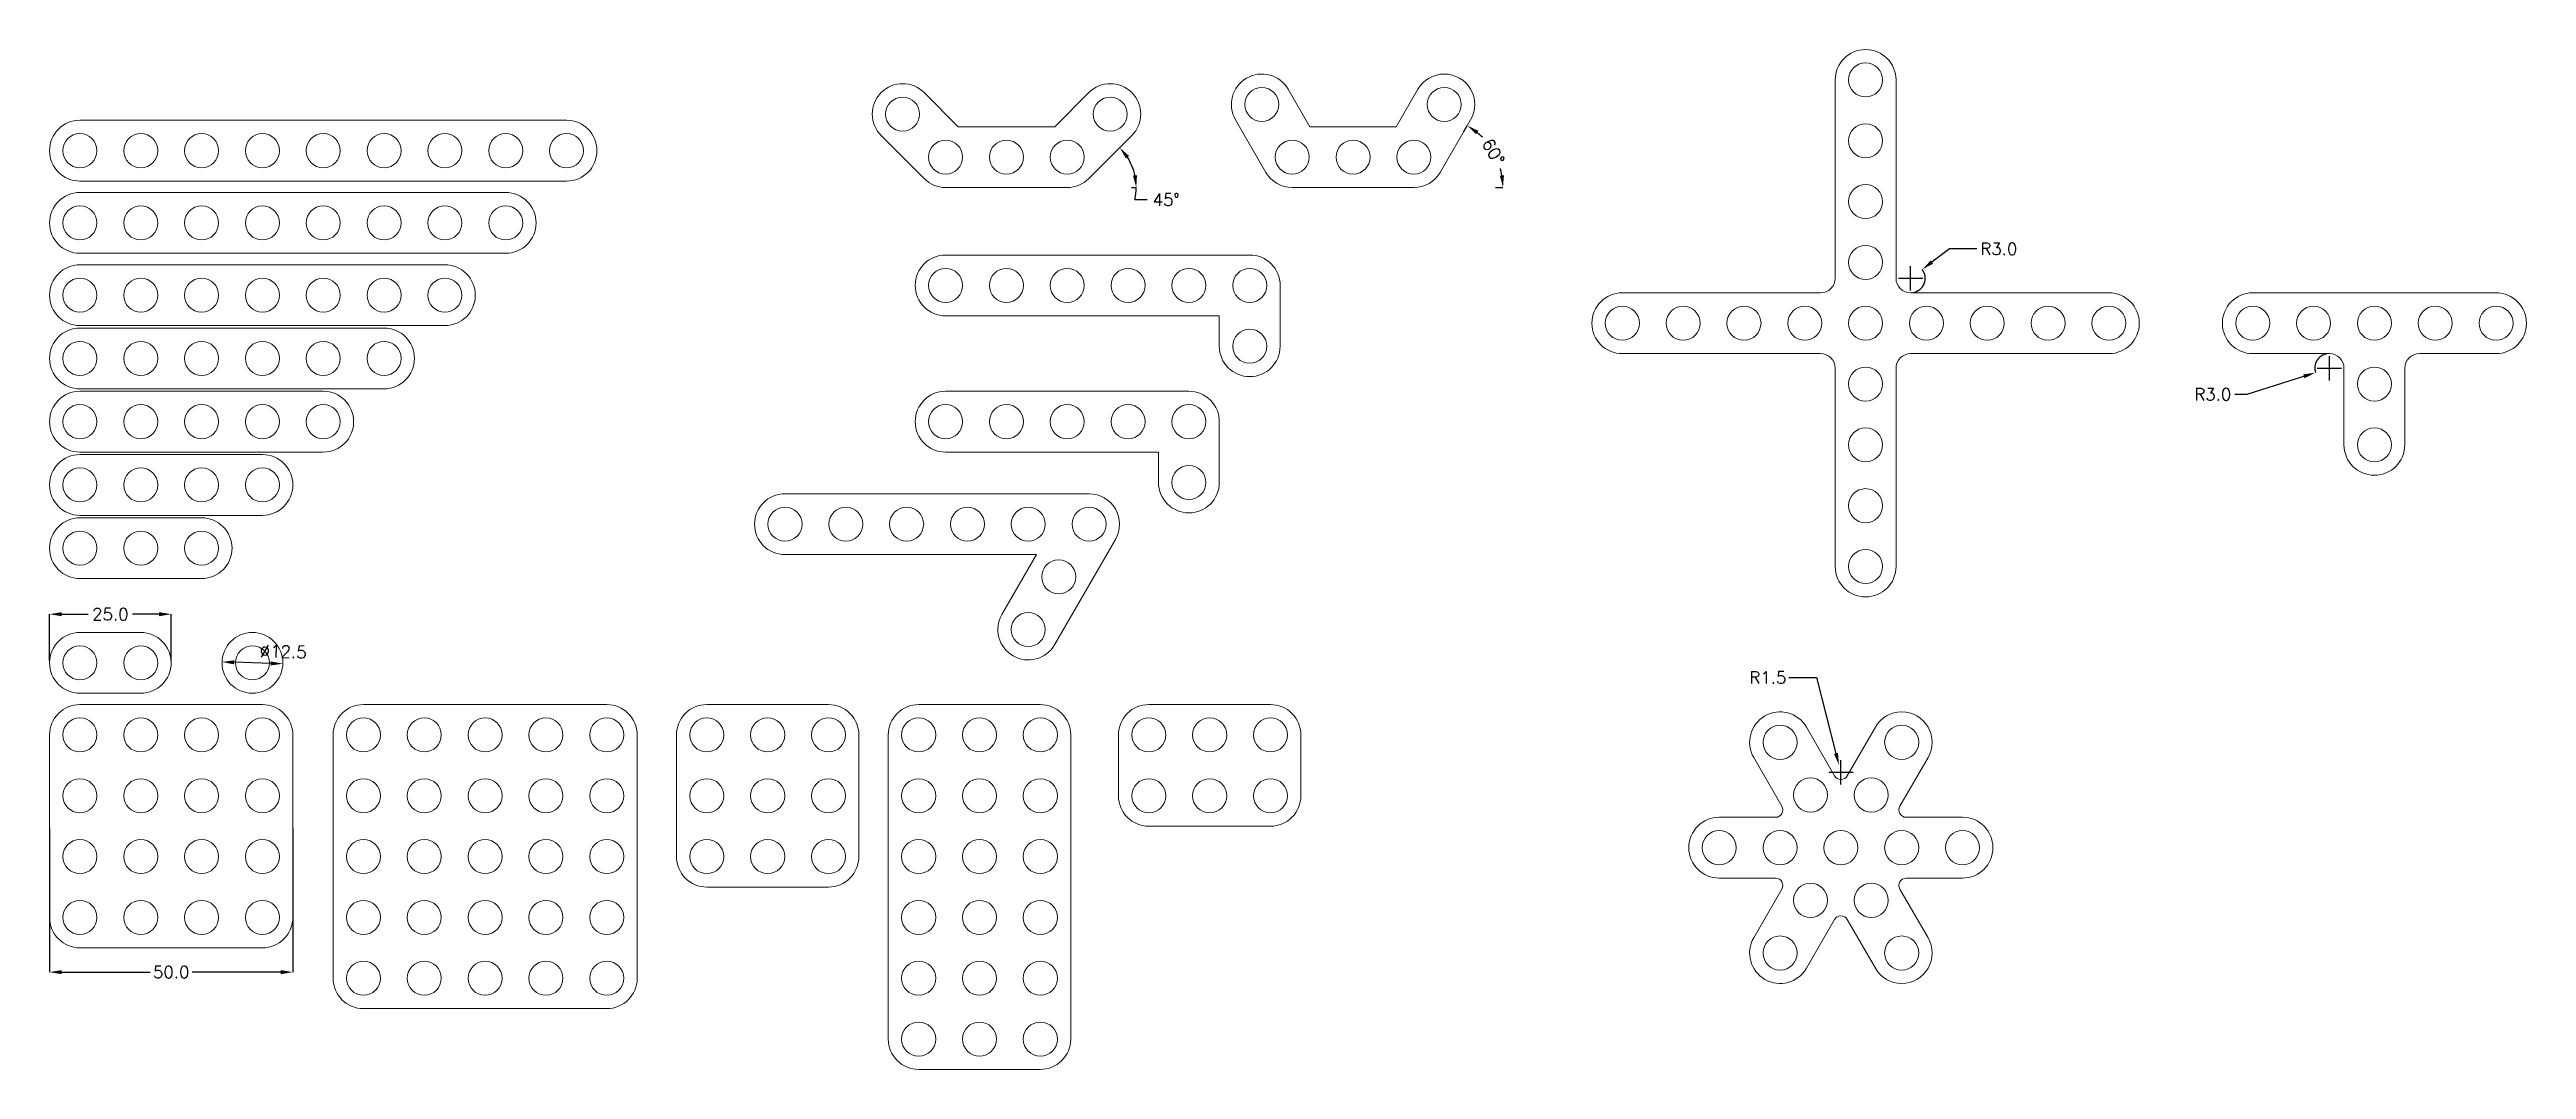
# Model space of a CAD drawing. Extents: x 110 to 619, y 20 to 230.
import ezdxf

# ---------------------------------------------------------------- set-up
doc = ezdxf.new("R2010")
doc.units = 0
doc.header["$MEASUREMENT"] = 0
doc.layers.get('0').update_dxf_attribs({"linetype": 'CONTINUOUS', "lineweight": 5})
doc.layers.get('DEFPOINTS').update_dxf_attribs({"color": 167, "linetype": 'CONTINUOUS'})
doc.layers.add('DIMENSION', color=144, linetype='CONTINUOUS')
doc.layers.add('INTERIOR_1', color=4, linetype='CONTINUOUS', lineweight=5)
doc.styles.get("Standard").update_dxf_attribs({"font": 'txt.shx'})
doc.dimstyles.get("Standard").update_dxf_attribs({"dimscale": 100, "dimtxt": 2.5, "dimasz": 2.5, "dimexe": 0, "dimexo": 0.5, "dimgap": 1, "dimtad": 0, "dimtoh": 1, "dimdec": 1, "dimzin": 0, "dimdsep": 46, "dimtxsty": 'Standard', "dimcen": 2.5, "dimadec": 0, "dimazin": 0, "dimtfac": 1, "dimtdec": 4, "dimtofl": 0, "dimtmove": 0, "dimatfit": 3, "dimfxl": 1, "dimtolj": 1, "dimtzin": 0, "dimarcsym": 0})

# ---------------------------------------------------------------- blocks, each defined once
blk = doc.blocks.new('*D3')
at = {"layer": 'DEFPOINTS', "color": 0}
for p in [(135.357177, 113.684347), (110.357177, 103.684347), (135.357177, 103.684347)]:
    blk.add_point(p, dxfattribs=at)
at = {"layer": 'DIMENSION', "color": 0, "lineweight": -2}
for p, q in [((110.357177, 104.184347), (110.357177, 113.684347)), ((112.857177, 113.684347), (118.31551, 113.684347)), ((132.857177, 113.684347), (127.398844, 113.684347)), ((135.357177, 104.184347), (135.357177, 113.684347))]:
    blk.add_line(p, q, dxfattribs=at)
at = {"layer": 'DIMENSION', "color": 0}
for points in [[(112.857177, 114.101014), (112.857177, 113.26768), (110.357177, 113.684347)], [(132.857177, 113.26768), (132.857177, 114.101014), (135.357177, 113.684347)]]:
    blk.add_solid(points, dxfattribs=at)
at = {"layer": 'DIMENSION', "color": 0, "insert": (122.857177, 113.684347), "char_height": 2.5, "attachment_point": 5}
blk.add_mtext('\\A1;25.0', dxfattribs=at)
blk = doc.blocks.new('*D4')
at = {"layer": 'DEFPOINTS', "color": 0}
for p in [(110.357177, 70.117946), (160.357177, 70.117946), (160.357177, 40.117946)]:
    blk.add_point(p, dxfattribs=at)
at = {"layer": 'DIMENSION', "color": 0, "lineweight": -2}
for p, q in [((110.357177, 69.617946), (110.357177, 40.117946)), ((160.357177, 69.617946), (160.357177, 40.117946)), ((112.857177, 40.117946), (131.023844, 40.117946)), ((157.857177, 40.117946), (139.69051, 40.117946))]:
    blk.add_line(p, q, dxfattribs=at)
at = {"layer": 'DIMENSION', "color": 0}
for points in [[(112.857177, 40.534613), (112.857177, 39.701279), (110.357177, 40.117946)], [(157.857177, 39.701279), (157.857177, 40.534613), (160.357177, 40.117946)]]:
    blk.add_solid(points, dxfattribs=at)
at = {"layer": 'DIMENSION', "color": 0, "insert": (135.357177, 40.117946), "char_height": 2.5, "attachment_point": 5}
blk.add_mtext('\\A1;50.0', dxfattribs=at)
blk = doc.blocks.new('*D5')
at = {"layer": 'DEFPOINTS', "color": 0}
for p in [(329.9893, 209.256408), (332.145326, 207.168301), (322.103598, 201.370707), (332.234274, 201.370707)]:
    blk.add_point(p, dxfattribs=at)
at = {"layer": 'DIMENSION', "color": 0, "lineweight": -2}
for p, q in [((330.342853, 209.609961), (330.302635, 209.569743)), ((332.734274, 201.370707), (333.698787, 201.370707)), ((333.429278, 198.885276), (335.929278, 198.885276))]:
    blk.add_line(p, q, dxfattribs=at)
for start, end in [(12.377406, 32.622591), (347.622594, 0)]:
    blk.add_arc((322.103598, 201.370707), 11.595189, start, end, dxfattribs=at)
at = {"layer": 'DIMENSION', "color": 0}
for points in [[(332.194201, 207.882856), (331.544856, 207.360558), (330.302635, 209.569743)], [(333.01504, 203.81122), (333.843517, 203.901056), (333.698787, 201.370707)]]:
    blk.add_solid(points, dxfattribs=at)
at = {"layer": 'DIMENSION', "color": 0, "insert": (339.845945, 198.885276), "char_height": 2.5, "attachment_point": 5}
blk.add_mtext('\\A1;45%%d', dxfattribs=at)
blk = doc.blocks.new('*D6')
at = {"layer": 'DEFPOINTS', "color": 0}
for p in [(400.744891, 212.4423), (408.172035, 206.400532), (394.352703, 201.370707), (407.0397, 201.370707)]:
    blk.add_point(p, dxfattribs=at)
at = {"layer": 'DIMENSION', "color": 0, "lineweight": -2}
for p, q in [((400.994891, 212.875313), (401.705817, 214.106672)), ((407.5397, 201.370707), (409.058929, 201.370707))]:
    blk.add_line(p, q, dxfattribs=at)
for start, end in [(44.605411, 50.248175), (9.751821, 15.394586)]:
    blk.add_arc((394.352703, 201.370707), 14.706226, start, end, dxfattribs=at)
at = {"layer": 'DIMENSION', "color": 0}
for points in [[(403.995048, 213.018999), (403.518547, 212.335339), (401.705817, 214.106672)], [(408.431275, 203.826244), (409.261593, 203.897076), (409.058929, 201.370707)]]:
    blk.add_solid(points, dxfattribs=at)
at = {"layer": 'DIMENSION', "color": 0, "insert": (407.088668, 208.72382), "char_height": 2.5, "attachment_point": 5, "rotation": 299.99999845}
blk.add_mtext('\\A1;60%%d', dxfattribs=at)
blk = doc.blocks.new('*D8')
at = {"layer": 'DEFPOINTS', "color": 0}
for p in [(495.227037, 184.548446), (492.836181, 182.736318)]:
    blk.add_point(p, dxfattribs=at)
at = {"layer": 'DIMENSION', "color": 0, "lineweight": -2}
for p, q in [((500.801446, 188.77352), (497.219417, 186.058553)), ((506.426448, 188.77352), (500.801446, 188.77352))]:
    blk.add_line(p, q, dxfattribs=at)
at = {"layer": 'DIMENSION', "color": 0}
for p, q in [((492.836181, 180.236318), (492.836181, 185.236318)), ((490.336181, 182.736318), (495.336181, 182.736318))]:
    blk.add_line(p, q, dxfattribs=at)
at = {"layer": 'DIMENSION', "color": 0, "lineweight": -2}
blk.add_arc((492.836181, 182.736318), 3, 279.560385, 37.159984, dxfattribs=at)
at = {"layer": 'DIMENSION', "color": 0}
blk.add_solid([(496.967733, 186.390616), (497.471101, 185.726489), (495.227037, 184.548446)], dxfattribs=at)
at = {"layer": 'DIMENSION', "color": 0, "insert": (510.968115, 188.77352), "char_height": 2.5, "attachment_point": 5}
blk.add_mtext('\\A1;R3.0', dxfattribs=at)
blk = doc.blocks.new('_None')
blk = doc.blocks.new('*D9')
at = {"layer": 'DEFPOINTS', "color": 0}
for p in [(478.124112, 82.652669), (478.499742, 81.200464)]:
    blk.add_point(p, dxfattribs=at)
at = {"layer": 'DIMENSION', "color": 0, "lineweight": -2}
for p, q in [((467.838021, 100.67266), (473.463028, 100.67266)), ((473.463028, 100.67266), (477.498062, 85.073012))]:
    blk.add_line(p, q, dxfattribs=at)
at = {"layer": 'DIMENSION', "color": 0}
for p, q in [((478.499742, 78.700464), (478.499742, 83.700464)), ((475.999742, 81.200464), (480.999742, 81.200464))]:
    blk.add_line(p, q, dxfattribs=at)
blk.add_solid([(477.094671, 84.96867), (477.901452, 85.177354), (478.124112, 82.652669)], dxfattribs=at)
at = {"layer": 'DIMENSION', "color": 0, "insert": (463.504688, 100.67266), "char_height": 2.5, "attachment_point": 5}
blk.add_mtext('\\A1;R1.5', dxfattribs=at)
blk = doc.blocks.new('*D10')
at = {"layer": 'DEFPOINTS', "color": 0}
for p in [(576.04, 163.33), (578.9, 164.24)]:
    blk.add_point(p, dxfattribs=at)
at = {"layer": 'DIMENSION', "color": 0}
for p, q in [((576.4, 164.24), (581.4, 164.24)), ((578.9, 161.74), (578.9, 166.74))]:
    blk.add_line(p, q, dxfattribs=at)
at = {"layer": 'DIMENSION', "color": 0, "lineweight": -2}
for p, q in [((559.49, 158.88), (561.99, 158.88)), ((561.99, 158.88), (573.66, 162.58))]:
    blk.add_line(p, q, dxfattribs=at)
blk.add_arc((578.9, 164.24), 3, 99.5604, 197.5761, dxfattribs=at)
at = {"layer": 'DIMENSION', "color": 0}
blk.add_solid([(573.78, 162.18), (573.53, 162.97), (576.04, 163.33)], dxfattribs=at)
at = {"layer": 'DIMENSION', "color": 0, "insert": (554.94, 158.88), "char_height": 2.5, "attachment_point": 5}
blk.add_mtext('\\A1;R3.0', dxfattribs=at)
blk = doc.blocks.new('*D11')
at = {"layer": 'DEFPOINTS', "color": 0}
for p in [(145.808399, 103.865863), (158.303126, 103.502831)]:
    blk.add_point(p, dxfattribs=at)
at = {"layer": 'DIMENSION', "color": 0, "lineweight": -2}
blk.add_line((155.804181, 103.575437), (148.307344, 103.793257), dxfattribs=at)
at = {"layer": 'DIMENSION', "color": 0}
for points in [[(148.319445, 104.209748), (148.295243, 103.376766), (145.808399, 103.865863)], [(155.792079, 103.158946), (155.816282, 103.991928), (158.303126, 103.502831)]]:
    blk.add_solid(points, dxfattribs=at)
at = {"layer": 'DIMENSION', "color": 0, "insert": (158.375732, 106.001776), "char_height": 2.5, "attachment_point": 5, "rotation": 358.3357491}
blk.add_mtext('\\A1;{\\Q0;%%c}12.5', dxfattribs=at)

msp = doc.modelspace()

# ---------------------------------------------------------------- linework, layer by layer
for p, q in [((216.607177, 215.200029), (116.607177, 215.200029)), ((116.607177, 202.700029), (216.607177, 202.700029)), ((204.107177, 200.355934), (116.607177, 200.355934)), ((116.607177, 187.855934), (204.107177, 187.855934)), ((174.875789, 95.117946), (224.875789, 95.117946)), ((168.625789, 38.867946), (168.625789, 88.867946)), ((231.125789, 88.867946), (231.125789, 38.867946)), ((224.875789, 32.617946), (174.875789, 32.617946))]:
    msp.add_line(p, q)
for points in [[(489.836181, 182.736318), (489.836181, 223.486318, 1), (477.336181, 223.486318), (477.336181, 182.736318)], [(390.744264, 201.370707), (365.744264, 201.370707, -0.267949), (360.331605, 204.495707), (354.081605, 215.321024), (354.081605, 215.321024, -1), (364.906923, 221.571024), (364.906923, 221.571024), (369.352703, 213.870707), (387.135825, 213.870707), (391.581605, 221.571024), (391.581605, 221.571024, -1), (402.406923, 215.321024), (402.406923, 215.321024), (396.156923, 204.495707, -0.267949), (390.744264, 201.370707)], [(290.095346, 220.878959, 1), (281.256512, 212.040124), (281.256512, 212.040124), (290.095346, 203.20129, 0.198912), (294.514764, 201.370707), (319.514764, 201.370707, 0.198912), (323.934181, 203.201289), (323.934181, 203.201289), (332.773016, 212.040124), (332.773016, 212.040124, 1), (323.934181, 220.878959), (316.925929, 213.870707), (316.925929, 213.870707), (297.103598, 213.870707), (290.095346, 220.878959)], [(191.607177, 185.502118), (116.607177, 185.502118, 1), (116.607177, 173.002118), (191.607177, 173.002118, 1), (191.607177, 185.502118)], [(294.514764, 187.505822, 1), (294.514764, 175.005822), (350.764764, 175.005822), (350.764764, 168.755822, 1), (363.264764, 168.755822), (363.264764, 181.255822, 0.4142140004), (357.014764, 187.505822), (294.514764, 187.505822)], [(474.336181, 179.736318), (433.586181, 179.736318, 1), (433.586181, 167.236318), (474.336181, 167.236318)], [(474.336181, 179.736318, 0.4142135624), (477.336181, 182.736318)], [(489.836181, 182.736318, 0.4142135624), (492.836181, 179.736318)], [(492.836181, 167.236318), (533.586181, 167.236318, 1), (533.586181, 179.736318), (492.836181, 179.736318)], [(563.148574, 179.736318, 1), (563.148574, 167.236318), (578.898581, 167.236318, -0.4142122131), (581.898574, 164.236325), (581.898574, 148.486318, 1), (594.398574, 148.486318), (594.398574, 164.236318)], [(597.398574, 167.236318), (613.148574, 167.236318, 1), (613.148574, 179.736318), (563.148574, 179.736318)], [(116.607177, 160.002118), (179.107177, 160.002118, 1), (179.107177, 172.502118), (116.607177, 172.502118, 1), (116.607177, 160.002118)], [(477.336181, 164.236318, 0.4142135624), (474.336181, 167.236318)], [(492.836181, 167.236318, 0.4142135624), (489.836181, 164.236318)], [(597.398574, 167.236318, 0.4142135624), (594.398574, 164.236318)], [(116.607177, 159.502118, 1), (116.607177, 147.002118), (166.607177, 147.002118, 1), (166.607177, 159.502118), (116.607177, 159.502118)], [(338.264764, 147.002118), (338.264764, 140.752118, 1), (350.764764, 140.752118), (350.764764, 153.252118, 0.4142140004), (344.514764, 159.502118), (294.514764, 159.502118, 1), (294.514764, 147.002118), (338.264764, 147.002118)], [(116.607177, 134.002118), (154.107177, 134.002118, 1), (154.107177, 146.502118), (116.607177, 146.502118, 1), (116.607177, 134.002118)], [(313.177952, 125.931686), (306.09061, 113.656051, 1), (316.915928, 107.406051), (329.415928, 129.056686, 0.577350007), (324.003269, 138.431686), (261.503269, 138.431686, 1), (261.503269, 125.931686)], [(116.607177, 133.502118, 1), (116.607177, 121.002118), (141.607177, 121.002118, 1), (141.607177, 133.502118), (116.607177, 133.502118)], [(477.336181, 123.486318, 1), (489.836181, 123.486318)], [(116.607177, 97.434347), (129.107177, 97.434347, 1), (129.107177, 109.934347), (116.607177, 109.934347, 1), (116.607177, 97.434347)], [(160.357177, 51.367946, -0.414214), (154.107177, 45.117946), (116.607177, 45.117946, -0.414214), (110.357177, 51.367946), (110.357177, 88.867946, -0.414214), (116.607177, 95.117946), (154.107177, 95.117946, -0.414214), (160.357177, 88.867946), (160.357177, 51.367946)], [(239.190628, 63.867946, 0.4142135624), (245.440628, 57.617946), (270.440628, 57.617946, 0.4142135624), (276.690628, 63.867946), (276.690628, 88.867946, 0.4142135624), (270.440628, 95.117946), (245.440628, 95.117946, 0.4142135624), (239.190628, 88.867946), (239.190628, 63.867946)], [(320.225922, 88.867946, 0.4142135624), (313.975922, 95.117946), (288.975922, 95.117946, 0.4142135624), (282.725922, 88.867946), (282.725922, 26.367946, 0.4142135624), (288.975922, 20.117946), (313.975922, 20.117946)], [(361.277628, 95.117946), (336.277628, 95.117946, 0.4142135624), (330.027628, 88.867946), (330.027628, 76.367946, 0.4142135624), (336.277628, 70.117946), (361.277628, 70.117946, 0.4142135624), (367.527628, 76.367946), (367.527628, 88.867946, 0.4142135624), (361.277628, 95.117946)], [(485.587084, 40.924828), (479.79878, 50.950464, 0.57735), (477.200704, 50.950464), (471.412401, 40.924828, -1), (460.587084, 47.174828), (466.375387, 57.200464, 0.57735), (465.076349, 59.450464), (453.499742, 59.450464, -1), (453.499742, 71.950464), (465.076349, 71.950464, 0.57735), (466.375387, 74.200464), (460.587084, 84.226099, -1), (471.412401, 90.476099), (477.200704, 80.450464, 0.57735), (479.79878, 80.450464), (485.587084, 90.476099, -1), (496.412401, 84.226099)], [(313.975922, 20.117946, 0.4142135701), (320.225922, 26.367946), (320.225922, 88.867946)], [(496.412401, 84.226099), (490.624098, 74.200464, 0.57735), (491.923136, 71.950464), (503.499742, 71.950464, -1), (503.499742, 59.450464), (491.923136, 59.450464, 0.57735), (490.624098, 57.200464), (496.412401, 47.174828, -1), (485.587084, 40.924828)]]:
    msp.add_lwpolyline(points, format="xyb")
for points in [[(477.336181, 164.236318), (477.336181, 123.486318)], [(489.836181, 123.486318), (489.836181, 164.236318)], [(261.503269, 125.931686), (313.177952, 125.931686)]]:
    msp.add_lwpolyline(points)
msp.add_circle((152.055762, 103.684347), 6.25)
for centre, start, end in [((116.607177, 208.950029), 90, 270), ((216.607177, 208.950029), 270, 90), ((116.607177, 194.105934), 90, 270), ((204.107177, 194.105934), 270, 90), ((174.875789, 88.867946), 90, 180), ((224.875789, 88.867946), 0, 90), ((174.875789, 38.867946), 180, 270), ((224.875789, 38.867946), 270, 0)]:
    msp.add_arc(centre, 6.25, start, end)
at = {"layer": 'INTERIOR_1'}
for centre in [(483.586181, 223.486318), (285.675929, 216.459542), (328.353598, 216.459542), (359.494264, 218.446024), (396.994264, 218.446024), (483.586181, 210.986318), (116.607177, 208.950029), (129.107177, 208.950029), (141.607177, 208.950029), (154.107177, 208.950029), (166.607177, 208.950029), (179.107177, 208.950029), (191.607177, 208.950029), (204.107177, 208.950029), (216.607177, 208.950029), (294.514764, 207.620707), (307.014764, 207.620707), (319.514764, 207.620707), (365.744264, 207.620707), (378.244264, 207.620707), (390.744264, 207.620707), (483.586181, 198.486318), (116.607177, 194.105934), (129.107177, 194.105934), (141.607177, 194.105934), (154.107177, 194.105934), (166.607177, 194.105934), (179.107177, 194.105934), (191.607177, 194.105934), (204.107177, 194.105934), (483.586181, 185.986318), (294.514764, 181.255822), (307.014764, 181.255822), (319.514764, 181.255822), (332.014764, 181.255822), (344.514764, 181.255822), (357.014764, 181.255822), (116.607177, 179.252118), (129.107177, 179.252118), (141.607177, 179.252118), (154.107177, 179.252118), (166.607177, 179.252118), (179.107177, 179.252118), (191.607177, 179.252118), (433.586181, 173.486318), (446.086181, 173.486318), (458.586181, 173.486318), (471.086181, 173.486318), (483.586181, 173.486318), (496.086181, 173.486318), (508.586181, 173.486318), (521.086181, 173.486318), (533.586181, 173.486318), (563.148574, 173.486318), (575.648574, 173.486318), (588.148574, 173.486318), (600.648574, 173.486318), (613.148574, 173.486318), (116.607177, 166.252118), (129.107177, 166.252118), (141.607177, 166.252118), (154.107177, 166.252118), (166.607177, 166.252118), (179.107177, 166.252118), (357.014764, 168.755822), (483.586181, 160.986318), (588.148574, 160.986318), (116.607177, 153.252118), (129.107177, 153.252118), (141.607177, 153.252118), (154.107177, 153.252118), (166.607177, 153.252118), (294.514764, 153.252118), (307.014764, 153.252118), (319.514764, 153.252118), (332.014764, 153.252118), (344.514764, 153.252118), (483.586181, 148.486318), (588.148574, 148.486318), (116.607177, 140.252118), (129.107177, 140.252118), (141.607177, 140.252118), (154.107177, 140.252118), (344.514764, 140.752118), (483.586181, 135.986318), (261.503269, 132.181686), (274.003269, 132.181686), (286.503269, 132.181686), (299.003269, 132.181686), (311.503269, 132.181686), (324.003269, 132.181686), (116.607177, 127.252118), (129.107177, 127.252118), (141.607177, 127.252118), (317.753269, 121.356369), (483.586181, 123.486318), (311.503269, 110.531051), (116.607177, 103.684347), (129.107177, 103.684347), (152.055762, 103.684347), (116.607177, 88.867946), (129.107177, 88.867946), (141.607177, 88.867946), (154.107177, 88.867946), (174.875789, 88.867946), (187.375789, 88.867946), (199.875789, 88.867946), (212.375789, 88.867946), (224.875789, 88.867946), (245.440628, 88.867946), (257.940628, 88.867946), (270.440628, 88.867946), (288.975922, 88.867946), (301.475922, 88.867946), (313.975922, 88.867946), (336.277628, 88.867946), (348.777628, 88.867946), (361.277628, 88.867946), (465.999742, 87.351099), (490.999742, 87.351099), (116.607177, 76.367946), (129.107177, 76.367946), (141.607177, 76.367946), (154.107177, 76.367946), (174.875789, 76.367946), (187.375789, 76.367946), (199.875789, 76.367946), (212.375789, 76.367946), (224.875789, 76.367946), (245.440628, 76.367946), (257.940628, 76.367946), (270.440628, 76.367946), (288.975922, 76.367946), (301.475922, 76.367946), (313.975922, 76.367946), (336.277628, 76.367946), (348.777628, 76.367946), (361.277628, 76.367946), (472.249742, 76.525781), (484.749742, 76.525781), (116.607177, 63.867946), (129.107177, 63.867946), (141.607177, 63.867946), (154.107177, 63.867946), (174.875789, 63.867946), (187.375789, 63.867946), (199.875789, 63.867946), (212.375789, 63.867946), (224.875789, 63.867946), (245.440628, 63.867946), (257.940628, 63.867946), (270.440628, 63.867946), (288.975922, 63.867946), (301.475922, 63.867946), (313.975922, 63.867946), (453.499742, 65.700464), (465.999742, 65.700464), (478.499742, 65.700464), (490.999742, 65.700464), (503.499742, 65.700464), (472.249742, 54.875146), (484.749742, 54.875146), (116.607177, 51.367946), (129.107177, 51.367946), (141.607177, 51.367946), (154.107177, 51.367946), (174.875789, 51.367946), (187.375789, 51.367946), (199.875789, 51.367946), (212.375789, 51.367946), (224.875789, 51.367946), (288.975922, 51.367946), (301.475922, 51.367946), (313.975922, 51.367946), (465.999742, 44.049828), (490.999742, 44.049828), (174.875789, 38.867946), (187.375789, 38.867946), (199.875789, 38.867946), (212.375789, 38.867946), (224.875789, 38.867946), (288.975922, 38.867946), (301.475922, 38.867946), (313.975922, 38.867946), (288.975922, 26.367946), (301.475922, 26.367946), (313.975922, 26.367946)]:
    msp.add_circle(centre, 3.5, dxfattribs=at)

# ---------------------------------------------------------------- dimensions: what is measured, and where the dimension line sits
at = {"layer": 'DIMENSION'}
for base, center, p1, p2, picture, middle in [((408.172035, 206.400532), (394.352703, 201.370707), (400.744891, 212.4423), (407.0397, 201.370707), '*D6', (407.088668, 208.72382)), ((332.145326, 207.168301), (322.103598, 201.370707), (329.9893, 209.256408), (332.234274, 201.370707), '*D5', (339.845945, 198.885276))]:
    dim = msp.add_angular_dim_3p(base=base, center=center, p1=p1, p2=p2, dimstyle='Standard', override={"dimscale": 1, "dimlfac": 1, "dimtxsty": 'Standard', "dimsah": 1, "dimtdec": 0, "dimtolj": 1}, dxfattribs=at)
    dim.commit()
    dim.dimension.update_dxf_attribs({"geometry": picture, "text_midpoint": middle})
for center, mpoint, override, picture, middle in [((492.836181, 182.736318), (495.227037, 184.548446), {"dimscale": 1, "dimlfac": 1, "dimtxsty": 'Standard', "dimblk1": 'None', "dimsah": 1, "dimse1": 0, "dimtolj": 1}, '*D8', (510.968115, 188.77352)), ((578.898574, 164.236318), (576.038625, 163.3304), {"dimscale": 1, "dimlfac": 1, "dimtxsty": 'Standard', "dimblk1": 'None', "dimsah": 1, "dimse1": 0, "dimtolj": 1}, '*D10', (554.94375, 158.878902)), ((478.499742, 81.200464), (478.124112, 82.652669), {"dimscale": 1, "dimlfac": 1, "dimtxsty": 'Standard', "dimblk1": 'None', "dimsah": 1, "dimse1": 1, "dimtolj": 1}, '*D9', (463.504688, 100.67266))]:
    dim = msp.add_radius_dim(center=center, mpoint=mpoint, dimstyle='Standard', override=override, dxfattribs=at)
    dim.commit()
    dim.dimension.update_dxf_attribs({"geometry": picture, "text_midpoint": middle, "dimtype": 164})
for base, p1, p2, picture, middle in [((135.357177, 113.684347), (110.357177, 103.684347), (135.357177, 103.684347), '*D3', (122.857177, 113.684347)), ((160.357177, 40.117946), (110.357177, 70.117946), (160.357177, 70.117946), '*D4', (135.357177, 40.117946))]:
    dim = msp.add_linear_dim(base=base, p1=p1, p2=p2, dimstyle='Standard', override={"dimscale": 1, "dimlfac": 1, "dimtxsty": 'Standard', "dimsah": 1, "dimtolj": 1}, dxfattribs=at)
    dim.commit()
    dim.dimension.update_dxf_attribs({"geometry": picture, "text_midpoint": middle})
dim = msp.add_diameter_dim_2p(p1=(145.808399, 103.865863), p2=(158.303126, 103.502831), text='{\\Q0;%%c}12.5', dimstyle='Standard', override={"dimscale": 1, "dimlfac": 1, "dimtxsty": 'Standard', "dimsah": 1, "dimse1": 1, "dimse2": 1, "dimtmove": 2, "dimtolj": 1}, dxfattribs=at)
dim.commit()
dim.dimension.update_dxf_attribs({"geometry": '*D11', "text_midpoint": (158.375732, 106.001776), "dimtype": 163})

doc.saveas('drawing.dxf')
